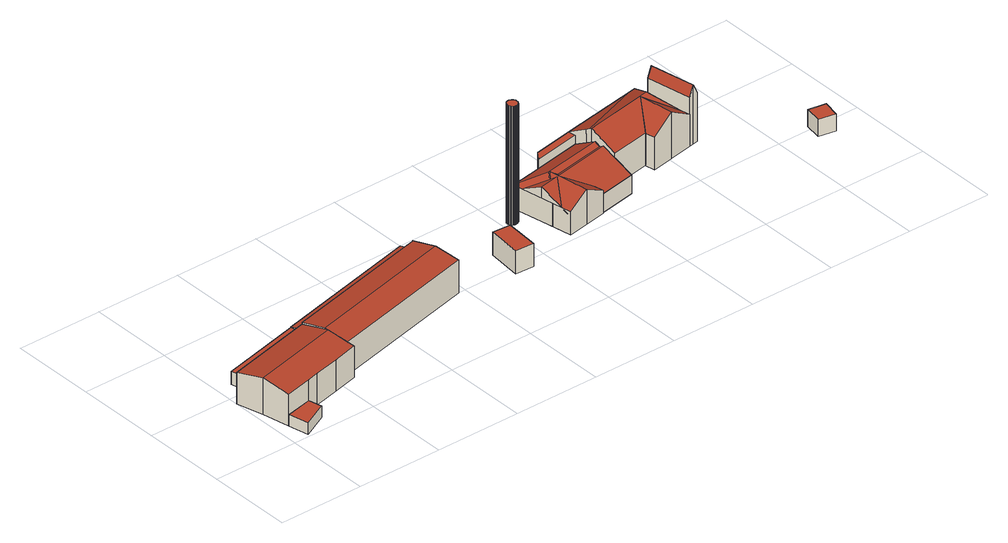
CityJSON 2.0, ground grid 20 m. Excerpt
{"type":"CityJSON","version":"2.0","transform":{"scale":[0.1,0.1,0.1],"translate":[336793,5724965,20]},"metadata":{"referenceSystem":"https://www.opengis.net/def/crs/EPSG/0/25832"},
"CityObjects":{
"building1":{"type":"Building","attributes":{"Geometrietyp2DReferenz":"3000","Gemeindeschluessel":"05170048","function":"31001_2100","roofType":"1000","measuredHeight":3.07},"address":[{"country":"Germany","locality":"Wesel","thoroughfareNumber":"20","thoroughfareName":"Schillwiese"}],"geometry":[{"type":"Solid","lod":"2","boundaries":[[[[0,1,2,3]],[[4,5,1,0]],[[6,7,5,4]],[[3,2,7,6]],[[4,0,3,6]],[[1,5,7,2]]]],"semantics":{"surfaces":[{"type":"WallSurface"},{"type":"RoofSurface"},{"type":"GroundSurface"}],"values":[[0,0,0,0,1,2]]}}]},
"building2":{"type":"Building","attributes":{"Gemeindeschluessel":"05170048","Geometrietyp2DReferenz":"3000","function":"31001_2100"},"address":[{"country":"Germany","locality":"Wesel","thoroughfareNumber":"20","thoroughfareName":"Schillwiese"}],"children":["building2-1","building2-2","building2-3"]},
"building2-1":{"type":"BuildingPart","attributes":{"roofType":"3100","measuredHeight":8.82},"parents":["building2"],"geometry":[{"type":"MultiSurface","lod":"2","boundaries":[[[8,9,10,11]],[[12,13,9,8]],[[14,15,13,12]],[[16,17,15,14]],[[18,19,17,16]],[[18,16,14,20]],[[12,8,11,20,14]],[[21,10,9,13,15,17,19]],[[20,22,23,18]],[[23,22,21,24]],[[18,23,24,19]],[[20,11,25,22]],[[21,22,25,10]]],"semantics":{"surfaces":[{"type":"WallSurface"},{"type":"RoofSurface"},{"type":"GroundSurface"},{"type":"ClosureSurface"}],"values":[0,0,0,0,0,1,1,2,0,3,3,0,3]}}]},
"building2-2":{"type":"BuildingPart","attributes":{"roofType":"3100","measuredHeight":8.63},"parents":["building2"],"geometry":[{"type":"MultiSurface","lod":"2","boundaries":[[[26,27,28,29]],[[30,31,27,26]],[[32,33,31,30]],[[34,35,36,37]],[[38,39,35,34]],[[40,41,39,38]],[[25,10,41,40]],[[29,28,19,18]],[[37,32,30,26,29,18,23,34]],[[25,40,38,34,23]],[[27,31,33,36,35,39,41,10,24,19,28]],[[32,37,42,43]],[[36,33,43,42]],[[22,23,24,21]],[[25,22,21,10]],[[19,24,23,18]]],"semantics":{"surfaces":[{"type":"WallSurface"},{"type":"RoofSurface"},{"type":"GroundSurface"},{"type":"ClosureSurface"}],"values":[0,0,0,0,0,0,0,0,1,1,2,0,3,3,3,3]}}]},
"building2-3":{"type":"BuildingPart","attributes":{"roofType":"1000","measuredHeight":2.69},"address":[{"country":"Germany","locality":"Wesel","thoroughfareNumber":"20","thoroughfareName":"Schillwiese"}],"parents":["building2"],"geometry":[{"type":"MultiSurface","lod":"2","boundaries":[[[44,45,46,43]],[[47,48,45,44]],[[42,49,48,47]],[[44,43,42,47]],[[46,45,48,49]],[[36,33,46,49]],[[42,43,33,36]]],"semantics":{"surfaces":[{"type":"WallSurface"},{"type":"RoofSurface"},{"type":"GroundSurface"},{"type":"ClosureSurface"}],"values":[0,0,0,1,2,0,3]}}]},
"building3":{"type":"Building","attributes":{"Geometrietyp2DReferenz":"3000","Gemeindeschluessel":"05170048","function":"31001_2100","roofType":"2100","measuredHeight":3.68},"address":[{"country":"Germany","locality":"Wesel","thoroughfareNumber":"20","thoroughfareName":"Schillwiese"}],"geometry":[{"type":"Solid","lod":"2","boundaries":[[[[50,51,52,53]],[[54,5,51,50]],[[55,1,5,54]],[[53,52,1,55]],[[54,50,53,55]],[[51,5,1,52]]]],"semantics":{"surfaces":[{"type":"WallSurface"},{"type":"RoofSurface"},{"type":"GroundSurface"}],"values":[[0,0,0,0,1,2]]}}]},
"building4":{"type":"Building","attributes":{"Geometrietyp2DReferenz":"3000","Gemeindeschluessel":"05170048","function":"31001_2500","roofType":"1000","measuredHeight":5.48},"address":[{"country":"Germany","locality":"Wesel","thoroughfareNumber":"90","thoroughfareName":"Fusternberger Straße"}],"geometry":[{"type":"Solid","lod":"2","boundaries":[[[[56,57,58,59]],[[60,61,57,56]],[[62,63,61,60]],[[59,58,63,62]],[[60,56,59,62]],[[57,61,63,58]]]],"semantics":{"surfaces":[{"type":"WallSurface"},{"type":"RoofSurface"},{"type":"GroundSurface"}],"values":[[0,0,0,0,1,2]]}}]},
"building5":{"type":"Building","attributes":{"Geometrietyp2DReferenz":"3000","Gemeindeschluessel":"05170048","function":"51002_1290","roofType":"1000","measuredHeight":27.96},"geometry":[{"type":"Solid","lod":"2","boundaries":[[[[64,65,66,67]],[[68,69,65,64]],[[70,71,69,68]],[[72,73,71,70]],[[74,75,73,72]],[[76,77,75,74]],[[78,79,77,76]],[[80,81,79,78]],[[82,83,81,80]],[[84,85,83,82]],[[86,87,85,84]],[[88,89,87,86]],[[90,91,89,88]],[[92,93,91,90]],[[94,95,93,92]],[[96,97,95,94]],[[98,99,97,96]],[[100,101,99,98]],[[102,103,101,100]],[[104,105,103,102]],[[106,107,105,104]],[[108,109,107,106]],[[110,111,109,108]],[[112,113,111,110]],[[114,115,113,112]],[[116,117,115,114]],[[118,119,117,116]],[[120,121,119,118]],[[122,123,121,120]],[[124,125,123,122]],[[126,127,125,124]],[[128,129,127,126]],[[130,131,129,128]],[[132,133,131,130]],[[134,135,133,132]],[[136,137,135,134]],[[138,139,137,136]],[[140,141,139,138]],[[142,143,141,140]],[[144,145,143,142]],[[146,147,145,144]],[[148,149,147,146]],[[150,151,149,148]],[[67,66,151,150]],[[148,146,144,142,140,138,136,134,132,130,128,126,124,122,120,118,116,114,112,110,108,106,104,102,100,98,96,94,92,90,88,86,84,82,80,78,76,74,72,70,68,64,67,150]],[[65,69,71,73,75,77,79,81,83,85,87,89,91,93,95,97,99,101,103,105,107,109,111,113,115,117,119,121,123,125,127,129,131,133,135,137,139,141,143,145,147,149,151,66]]]],"semantics":{"surfaces":[{"type":"WallSurface"},{"type":"RoofSurface"},{"type":"GroundSurface"}],"values":[[0,0,0,0,0,0,0,0,0,0,0,0,0,0,0,0,0,0,0,0,0,0,0,0,0,0,0,0,0,0,0,0,0,0,0,0,0,0,0,0,0,0,0,0,1,2]]}}]},
"building6":{"type":"Building","attributes":{"Gemeindeschluessel":"05170048","Geometrietyp2DReferenz":"3000","function":"31001_2100"},"address":[{"country":"Germany","locality":"Wesel","thoroughfareNumber":"90","thoroughfareName":"Fusternberger Straße"}],"children":["building6-1","building6-2","building6-3"]},
"building6-1":{"type":"BuildingPart","attributes":{"roofType":"5000","measuredHeight":8.26},"parents":["building6"],"geometry":[{"type":"Solid","lod":"2","boundaries":[[[[152,153,154,155]],[[156,157,153,152]],[[158,159,160,161]],[[162,163,159,158]],[[164,165,163,162]],[[158,161,156,152,166]],[[152,155,166]],[[155,164,162,158,166]],[[153,157,160,159,163,165,154]],[[161,160,157,156]],[[155,154,165,164]]]],"semantics":{"surfaces":[{"type":"WallSurface"},{"type":"RoofSurface"},{"type":"GroundSurface"},{"type":"ClosureSurface"}],"values":[[0,0,0,0,0,1,1,1,2,3,3]]}}]},
"building6-2":{"type":"BuildingPart","attributes":{"roofType":"5000","measuredHeight":8.25},"parents":["building6"],"geometry":[{"type":"Solid","lod":"2","boundaries":[[[[167,168,169,170]],[[155,154,168,167]],[[171,172,165,164]],[[173,174,172,171]],[[170,169,174,173]],[[170,173,171,164,175]],[[164,155,175]],[[155,167,170,175]],[[168,154,165,172,174,169]],[[164,165,154,155]]]],"semantics":{"surfaces":[{"type":"WallSurface"},{"type":"RoofSurface"},{"type":"GroundSurface"},{"type":"ClosureSurface"}],"values":[[0,0,0,0,0,1,1,1,2,3]]}}]},
"building6-3":{"type":"BuildingPart","attributes":{"roofType":"1000","measuredHeight":5.49},"parents":["building6"],"geometry":[{"type":"Solid","lod":"2","boundaries":[[[[176,177,157,156]],[[178,179,177,176]],[[161,160,179,178]],[[178,176,156,161]],[[177,179,160,157]],[[156,157,160,161]]]],"semantics":{"surfaces":[{"type":"WallSurface"},{"type":"RoofSurface"},{"type":"GroundSurface"},{"type":"ClosureSurface"}],"values":[[0,0,0,1,2,3]]}}]},
"building7":{"type":"Building","attributes":{"Geometrietyp2DReferenz":"3000","Gemeindeschluessel":"05170048","function":"31001_2100","roofType":"1000","measuredHeight":4.12},"address":[{"country":"Germany","locality":"Wesel","thoroughfareNumber":"90","thoroughfareName":"Fusternberger Straße"}],"geometry":[{"type":"Solid","lod":"2","boundaries":[[[[180,181,182,183]],[[184,185,181,180]],[[186,187,185,184]],[[183,182,187,186]],[[184,180,183,186]],[[181,185,187,182]]]],"semantics":{"surfaces":[{"type":"WallSurface"},{"type":"RoofSurface"},{"type":"GroundSurface"}],"values":[[0,0,0,0,1,2]]}}]},
"building8":{"type":"Building","attributes":{"name":"Altes Wasserwerk","Gemeindeschluessel":"05170048","Geometrietyp2DReferenz":"3000","function":"51009_1750"},"children":["building8-1","building8-2","building8-3","building8-4","building8-5"]},
"building8-1":{"type":"BuildingPart","attributes":{"roofType":"5000","measuredHeight":10.98},"parents":["building8"],"geometry":[{"type":"MultiSurface","lod":"2","boundaries":[[[188,163,189,190]],[[191,192,193,194]],[[195,196,192,191]],[[197,195,191,198]],[[191,194,199,198]],[[163,200,193,192,196,201,189]],[[199,202,203,204,188]],[[202,200,205,203]],[[205,163,204,203]],[[199,194,206,207,202]],[[200,202,207,208]],[[193,208,207,206,194]],[[195,197,201,196]],[[190,189,201,197]],[[198,199,188,190]],[[198,190,197]]],"semantics":{"surfaces":[{"type":"WallSurface"},{"type":"RoofSurface"},{"type":"GroundSurface"},{"type":"ClosureSurface"}],"values":[0,0,0,1,1,2,0,3,3,0,3,3,3,3,1,3]}}]},
"building8-2":{"type":"BuildingPart","attributes":{"roofType":"3100","measuredHeight":8.16},"parents":["building8"],"geometry":[{"type":"MultiSurface","lod":"2","boundaries":[[[209,174,172,210]],[[211,168,174,209]],[[212,213,168,211]],[[214,153,213,212]],[[215,157,153,214]],[[216,217,163,204]],[[210,172,217,216]],[[207,215,214,212,203]],[[211,209,210,216,204,203,212]],[[174,168,213,153,157,208,205,163,217,172]],[[215,207,208,157]],[[202,203,205,200]],[[207,202,200,208]],[[203,204,163,205]]],"semantics":{"surfaces":[{"type":"WallSurface"},{"type":"RoofSurface"},{"type":"GroundSurface"},{"type":"ClosureSurface"}],"values":[0,0,0,0,0,0,0,1,1,2,3,3,3,3]}}]},
"building8-3":{"type":"BuildingPart","attributes":{"roofType":"1000","measuredHeight":7.54},"parents":["building8"],"geometry":[{"type":"MultiSurface","lod":"2","boundaries":[[[218,177,157,219]],[[220,179,177,218]],[[194,193,179,220]],[[194,220,218,219,206]],[[177,179,193,208,157]],[[194,206,207,208,193]],[[206,219,215,207]],[[157,208,207,215]]],"semantics":{"surfaces":[{"type":"WallSurface"},{"type":"RoofSurface"},{"type":"GroundSurface"},{"type":"ClosureSurface"}],"values":[0,0,0,1,2,3,0,3]}}]},
"building8-4":{"type":"BuildingPart","attributes":{"roofType":"5000","measuredHeight":10.98},"parents":["building8"],"geometry":[{"type":"Solid","lod":"2","boundaries":[[[[221,222,223,224]],[[225,226,222,221]],[[190,189,226,225]],[[221,224,197,198]],[[190,225,221,198]],[[201,223,222,226,189]],[[197,201,189,190]],[[197,224,223,201]],[[197,190,198]]]],"semantics":{"surfaces":[{"type":"WallSurface"},{"type":"RoofSurface"},{"type":"GroundSurface"},{"type":"ClosureSurface"}],"values":[[0,0,0,1,1,2,3,3,3]]}}]},
"building8-5":{"type":"BuildingPart","attributes":{"roofType":"3100","measuredHeight":13.83},"parents":["building8"],"geometry":[{"type":"MultiSurface","lod":"2","boundaries":[[[227,228,229,230]],[[231,232,228,227]],[[233,234,232,231]],[[235,236,234,233]],[[237,223,236,235]],[[238,239,196,240]],[[241,242,239,238]],[[243,244,242,241]],[[230,229,244,243]],[[240,237,235,238]],[[233,231,227,230,243,241,238,235]],[[228,232,234,236,223,196,239,242,244,229]],[[237,240,195,197,224]],[[196,201,197,195]],[[224,197,201,223]]],"semantics":{"surfaces":[{"type":"WallSurface"},{"type":"RoofSurface"},{"type":"GroundSurface"},{"type":"ClosureSurface"}],"values":[0,0,0,0,0,0,0,0,0,1,1,2,0,3,3]}}]},
"building9":{"type":"Building","attributes":{"Gemeindeschluessel":"05170048","Geometrietyp2DReferenz":"3000","function":"31001_2500"},"address":[{"country":"Germany","locality":"Wesel","thoroughfareNumber":"90","thoroughfareName":"Fusternberger Straße"}],"children":["building9-1","building9-2","building9-3"]},
"building9-1":{"type":"BuildingPart","attributes":{"roofType":"5000","measuredHeight":10.86},"parents":["building9"],"geometry":[{"type":"Solid","lod":"2","boundaries":[[[[199,245,181,188]],[[220,246,245,199]],[[191,247,246,220]],[[195,248,247,191]],[[188,181,249,190]],[[199,188,190,197,250]],[[197,195,191,250]],[[191,220,199,250]],[[245,246,247,248,251,249,181]],[[195,197,251,248]],[[190,249,251,197]]]],"semantics":{"surfaces":[{"type":"WallSurface"},{"type":"RoofSurface"},{"type":"GroundSurface"},{"type":"ClosureSurface"}],"values":[[0,0,0,0,0,1,1,1,2,3,3]]}}]},
"building9-2":{"type":"BuildingPart","attributes":{"roofType":"1000","measuredHeight":7.46},"parents":["building9"],"geometry":[{"type":"Solid","lod":"2","boundaries":[[[[225,252,253,224]],[[190,249,252,225]],[[224,197,190,225]],[[251,253,252,249]],[[197,251,249,190]],[[197,224,253,251]]]],"semantics":{"surfaces":[{"type":"WallSurface"},{"type":"RoofSurface"},{"type":"GroundSurface"},{"type":"ClosureSurface"}],"values":[[0,0,1,2,3,3]]}}]},
"building9-3":{"type":"BuildingPart","attributes":{"roofType":"3100","measuredHeight":13.73},"parents":["building9"],"geometry":[{"type":"MultiSurface","lod":"2","boundaries":[[[227,254,255,230]],[[231,256,254,227]],[[233,257,256,231]],[[235,258,257,233]],[[237,253,258,235]],[[238,259,248,240]],[[241,260,259,238]],[[243,261,260,241]],[[230,255,261,243]],[[240,237,235,238]],[[233,231,227,230,243,241,238,235]],[[254,256,257,258,253,248,259,260,261,255]],[[237,240,195,197,224]],[[248,251,197,195]],[[224,197,251,253]]],"semantics":{"surfaces":[{"type":"WallSurface"},{"type":"RoofSurface"},{"type":"GroundSurface"},{"type":"ClosureSurface"}],"values":[0,0,0,0,0,0,0,0,0,1,1,2,0,3,3]}}]},
"building10":{"type":"Building","attributes":{"Geometrietyp2DReferenz":"3000","Gemeindeschluessel":"05170048","function":"31001_2500","roofType":"1000","measuredHeight":4.01},"address":[{"country":"Germany","locality":"Wesel","thoroughfareNumber":"90","thoroughfareName":"Fusternberger Straße"}],"geometry":[{"type":"Solid","lod":"2","boundaries":[[[[262,263,264,265]],[[266,267,263,262]],[[268,269,267,266]],[[265,264,269,268]],[[266,262,265,268]],[[263,267,269,264]]]],"semantics":{"surfaces":[{"type":"WallSurface"},{"type":"RoofSurface"},{"type":"GroundSurface"}],"values":[[0,0,0,0,1,2]]}}]}
},
"vertices":[
[201,253,65],[201,253,34],[12,209,34],[12,209,65],[207,226,65],[207,226,34],[19,182,65],[19,182,34],
[555,307,88],[555,307,10],[207,226,10],[207,226,88],[557,308,88],[557,308,10],[570,253,98],[570,253,10],[583,198,88],[583,198,10],[232,116,88],[232,116,10],[220,171,98],[220,171,10],[220,171,95],[221,163,97],[221,163,10],[207,226,84],
[178,87,84],[178,87,10],[236,101,10],[236,101,84],[119,74,84],[119,74,10],[91,67,84],[91,67,10],[15,115,97],[15,115,10],[29,53,10],[29,53,84],[0,177,84],[0,177,10],[19,182,84],[19,182,10],[29,53,36],[91,67,36],
[98,35,36],[98,35,9],[91,67,9],[40,6,36],[40,6,9],[29,53,9],
[555,307,71],[555,307,34],[548,335,34],[548,335,66],[207,226,71],[201,253,66],
[752,244,74],[752,244,20],[710,247,20],[710,247,74],[746,164,74],[746,164,20],[703,167,74],[703,167,20],
[783,284,321],[783,284,41],[784,282,41],[784,282,321],[783,286,321],[783,286,41],[782,287,321],[782,287,41],[782,289,321],[782,289,41],[783,290,321],[783,290,41],[783,292,321],[783,292,41],[784,293,321],[784,293,41],[785,295,321],[785,295,41],[786,297,321],[786,297,41],[788,298,321],[788,298,41],[789,298,321],[789,298,41],[789,299,321],[789,299,41],[791,299,321],[791,299,41],[793,300,321],[793,300,41],[795,300,321],[795,300,41],[796,300,321],[796,300,41],[798,299,321],[798,299,41],[799,299,321],[799,299,41],[801,298,321],[801,298,41],[802,297,321],[802,297,41],[803,296,321],[803,296,41],[805,294,321],[805,294,41],[806,292,321],[806,292,41],[806,290,321],[806,290,41],[806,288,321],[806,288,41],[806,286,321],[806,286,41],[806,285,321],[806,285,41],[806,284,321],[806,284,41],[805,282,321],[805,282,41],[804,281,321],[804,281,41],[803,279,321],[803,279,41],[801,278,321],[801,278,41],[799,277,321],[799,277,41],[798,276,321],[798,276,41],[796,276,321],[796,276,41],[794,276,321],[794,276,41],[792,276,321],[792,276,41],[791,276,321],[791,276,41],[789,277,321],[789,277,41],[788,278,321],[788,278,41],[786,279,321],[786,279,41],[785,280,321],[785,280,41],[785,281,321],[785,281,41],
[828,325,94],[828,325,39],[846,226,39],[846,226,94],[903,338,94],[903,338,39],[1022,308,122],[1022,308,39],[1013,358,39],[1013,358,94],[1031,259,94],[1031,259,39],[943,243,94],[943,243,39],[884,284,122],
[854,181,94],[854,181,39],[902,189,39],[902,189,122],[951,200,94],[951,200,39],[951,198,94],[951,198,39],[886,284,122],
[918,358,94],[918,358,39],[1010,375,94],[1010,375,39],
[1031,259,82],[1031,259,40],[943,243,40],[943,243,82],[1039,216,82],[1039,216,40],[951,200,82],[951,200,40],
[1031,259,115],[1123,275,39],[1123,275,115],[1207,409,115],[1207,409,39],[1011,375,39],[1011,375,115],[1213,376,115],[1213,376,39],[1228,293,115],[1165,342,149],[1021,317,149],[1021,317,39],[1228,293,39],[1021,317,105],[1026,287,121],[1031,259,106],[1026,287,39],[1014,358,115],[1014,358,83],[1014,358,39],
[951,198,82],[951,200,83],[854,181,82],[841,254,121],[841,254,39],[828,325,83],[903,338,83],[1039,216,83],[1039,216,39],
[918,358,115],[903,338,115],[1010,375,115],
[1179,261,149],[1179,261,39],[1232,271,39],[1232,271,115],[1127,252,115],[1127,252,39],
[1248,321,153],[1248,321,39],[1239,368,39],[1239,368,151],[1247,321,154],[1247,321,39],[1255,275,155],[1255,275,39],[1243,273,178],[1243,273,39],[1232,271,155],[1224,378,178],[1224,378,39],[1213,376,155],[1235,380,155],[1235,380,39],[1237,368,156],[1237,368,39],
[1021,317,40],[1010,375,40],[1207,409,40],[1213,376,40],[1123,275,40],[1185,346,149],[1228,293,40],
[1127,252,40],[1232,271,40],
[1248,321,40],[1239,368,40],[1247,321,40],[1255,275,40],[1243,273,40],[1224,378,40],[1235,380,40],[1237,368,40],
[1513,190,61],[1513,190,21],[1472,197,21],[1472,197,61],[1505,150,61],[1505,150,21],[1465,157,61],[1465,157,21]
]}
